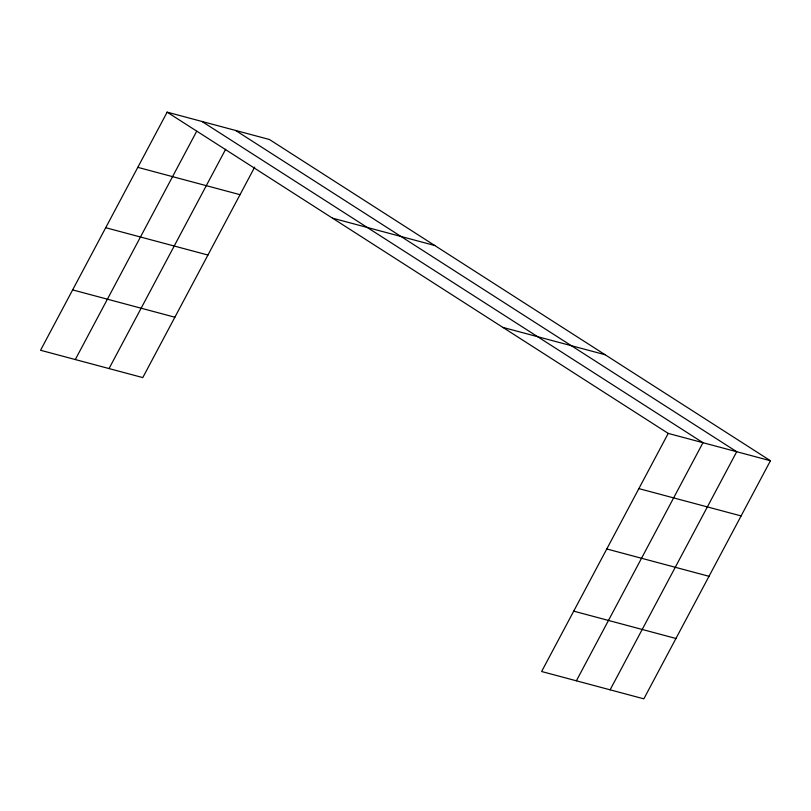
<?xml version="1.0" encoding="UTF-8"?>
<svg xmlns="http://www.w3.org/2000/svg" width="811" height="811" viewBox="0 0 811 811"><rect width="100%" height="100%" fill="white"/><g stroke="black" fill="none" stroke-linecap="round" stroke-linejoin="round"><path stroke-width="1.22" d="M770.45 460.739L668.223 433.409L541.616 671.518L643.853 698.839L770.45 460.739L269.384 139.482L167.147 112.161L40.55 350.261L142.777 377.591L254.705 167.076M75.311 359.547L196.627 131.382M109.039 368.569L225.671 149.234M576.378 680.804L702.975 442.705L201.909 121.447M610.115 689.826L736.712 451.717L235.646 130.47M332.51 218.169L434.737 245.5M137.809 167.35L240.036 194.681M502.871 327.401L605.097 354.721M105.714 227.709L207.94 255.039M72.645 289.902L174.872 317.223M638.875 488.607L741.102 515.928M606.78 548.966L709.007 576.297M573.712 611.149L675.938 638.48M167.147 112.161L668.223 433.409"/></g></svg>
